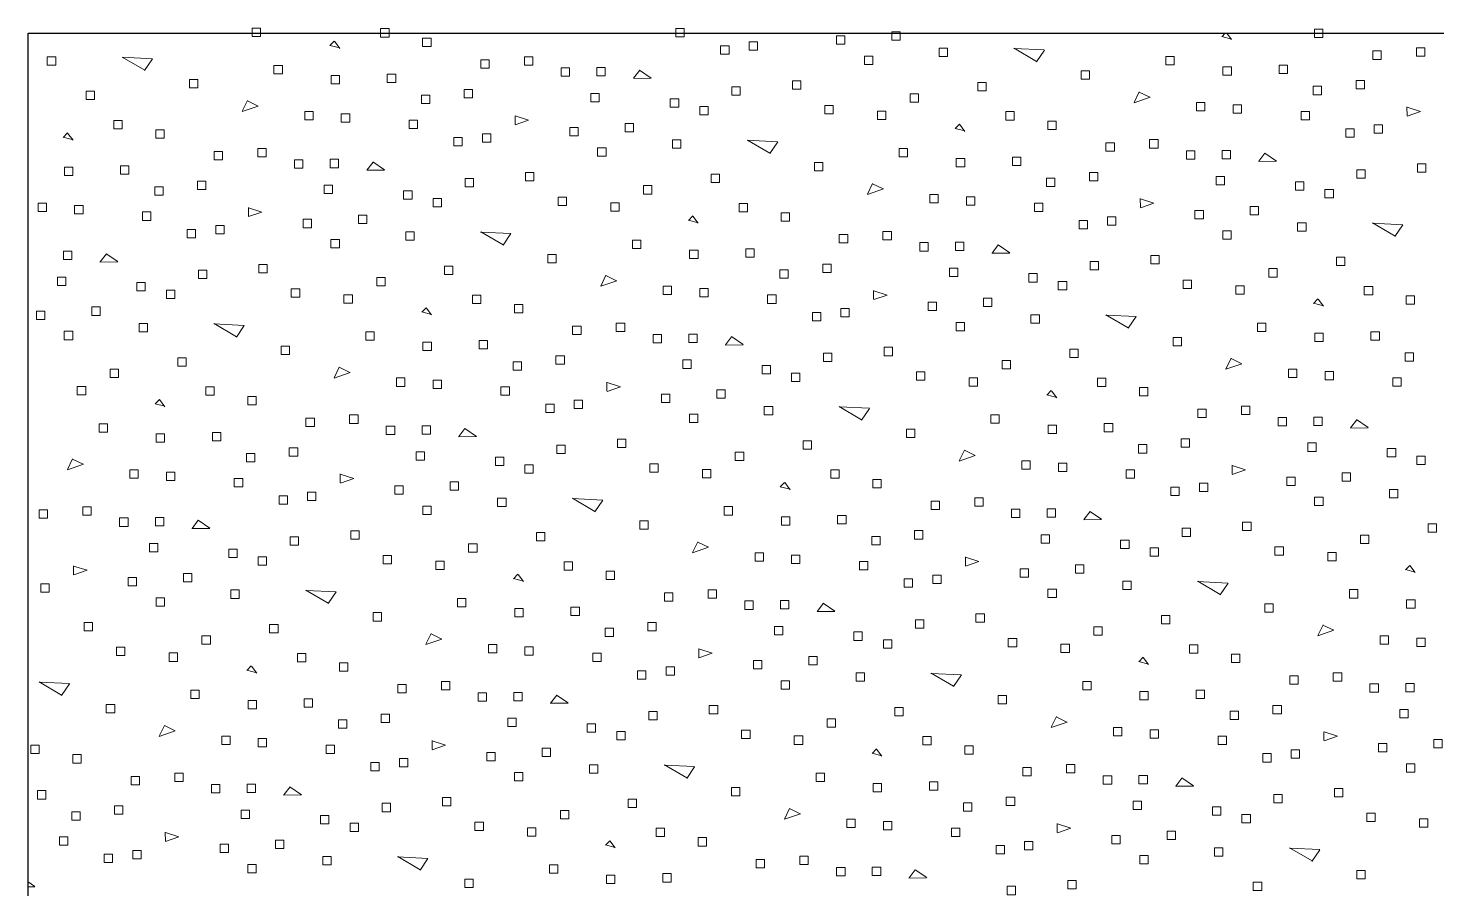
# Model space of a CAD drawing. Header units: millimetres. Extents: x 0 to 23.3, y 0 to 16.5.
# Drawn here: x 16.8926 to 17.2293, y 4.3089 to 4.5148 of the extents above; entities that cross this region are included whole.
import ezdxf

# ---------------------------------------------------------------- set-up
doc = ezdxf.new("R2010")
doc.units = ezdxf.units.MM
doc.layers.add('PDF _Геометрия', color=7, linetype='Continuous')

msp = doc.modelspace()

# ---------------------------------------------------------------- linework, layer by layer
at = {"layer": 'PDF _Геометрия', "lineweight": 25}
msp.add_lwpolyline([(16.89256, 4.51352), (17.77774, 4.51352), (17.77774, 4.10069), (16.89256, 4.10069)], close=True, dxfattribs=at)
at = {"layer": 'PDF _Геометрия', "lineweight": 5}
for points in [[(16.94611, 4.51275), (16.94811, 4.51275), (16.94811, 4.51475), (16.94611, 4.51475)], [(16.97682, 4.51263), (16.97882, 4.51263), (16.97882, 4.51463), (16.97682, 4.51463)], [(17.04739, 4.51268), (17.04939, 4.51268), (17.04939, 4.51468), (17.04739, 4.51468)], [(17.08579, 4.51093), (17.08779, 4.51093), (17.08779, 4.51293), (17.08579, 4.51293)], [(17.099, 4.51191), (17.101, 4.51191), (17.101, 4.51391), (17.099, 4.51391)], [(17.20006, 4.51248), (17.20206, 4.51248), (17.20206, 4.51448), (17.20006, 4.51448)], [(16.98686, 4.51038), (16.98886, 4.51038), (16.98886, 4.51238), (16.98686, 4.51238)], [(17.0581, 4.50853), (17.0601, 4.50853), (17.0601, 4.51053), (17.0581, 4.51053)], [(17.06491, 4.50945), (17.06691, 4.50945), (17.06691, 4.51145), (17.06491, 4.51145)], [(17.11034, 4.50797), (17.11234, 4.50797), (17.11234, 4.50997), (17.11034, 4.50997)], [(17.21397, 4.50729), (17.21597, 4.50729), (17.21597, 4.50929), (17.21397, 4.50929)], [(17.22441, 4.50803), (17.22641, 4.50803), (17.22641, 4.51003), (17.22441, 4.51003)], [(16.89714, 4.50587), (16.89914, 4.50587), (16.89914, 4.50787), (16.89714, 4.50787)], [(16.95132, 4.50385), (16.95332, 4.50385), (16.95332, 4.50585), (16.95132, 4.50585)], [(17.00077, 4.50519), (17.00277, 4.50519), (17.00277, 4.50719), (17.00077, 4.50719)], [(17.01121, 4.50593), (17.01321, 4.50593), (17.01321, 4.50793), (17.01121, 4.50793)], [(17.09245, 4.50609), (17.09445, 4.50609), (17.09445, 4.50809), (17.09245, 4.50809)], [(17.16452, 4.50595), (17.16652, 4.50595), (17.16652, 4.50795), (17.16452, 4.50795)], [(17.19162, 4.50387), (17.19362, 4.50387), (17.19362, 4.50587), (17.19162, 4.50587)], [(16.93109, 4.50045), (16.93309, 4.50045), (16.93309, 4.50245), (16.93109, 4.50245)], [(16.96499, 4.50142), (16.96699, 4.50142), (16.96699, 4.50342), (16.96499, 4.50342)], [(16.97842, 4.50177), (16.98042, 4.50177), (16.98042, 4.50377), (16.97842, 4.50377)], [(17.01998, 4.50325), (17.02198, 4.50325), (17.02198, 4.50525), (17.01998, 4.50525)], [(17.02851, 4.50333), (17.03051, 4.50333), (17.03051, 4.50533), (17.02851, 4.50533)], [(17.1443, 4.50255), (17.1463, 4.50255), (17.1463, 4.50455), (17.1443, 4.50455)], [(17.17819, 4.50353), (17.18019, 4.50353), (17.18019, 4.50553), (17.17819, 4.50553)], [(16.90639, 4.49765), (16.90839, 4.49765), (16.90839, 4.49965), (16.90639, 4.49965)], [(16.99679, 4.49811), (16.99879, 4.49811), (16.99879, 4.50011), (16.99679, 4.50011)], [(17.02708, 4.49713), (17.02908, 4.49713), (17.02908, 4.49913), (17.02708, 4.49913)], [(17.06075, 4.49874), (17.06275, 4.49874), (17.06275, 4.50074), (17.06075, 4.50074)], [(17.07524, 4.50017), (17.07724, 4.50017), (17.07724, 4.50217), (17.07524, 4.50217)], [(17.10341, 4.49703), (17.10541, 4.49703), (17.10541, 4.49903), (17.10341, 4.49903)], [(17.11959, 4.49975), (17.12159, 4.49975), (17.12159, 4.50175), (17.11959, 4.50175)], [(17.19977, 4.49884), (17.20177, 4.49884), (17.20177, 4.50084), (17.19977, 4.50084)], [(17.20999, 4.50021), (17.21199, 4.50021), (17.21199, 4.50221), (17.20999, 4.50221)], [(16.98657, 4.49673), (16.98857, 4.49673), (16.98857, 4.49873), (16.98657, 4.49873)], [(17.04607, 4.49583), (17.04807, 4.49583), (17.04807, 4.49783), (17.04607, 4.49783)], [(17.05312, 4.49398), (17.05512, 4.49398), (17.05512, 4.49598), (17.05312, 4.49598)], [(17.08297, 4.49427), (17.08497, 4.49427), (17.08497, 4.49627), (17.08297, 4.49627)], [(17.17188, 4.49494), (17.17388, 4.49494), (17.17388, 4.49694), (17.17188, 4.49694)], [(17.18062, 4.49438), (17.18262, 4.49438), (17.18262, 4.49638), (17.18062, 4.49638)], [(16.91306, 4.49068), (16.91506, 4.49068), (16.91506, 4.49268), (16.91306, 4.49268)], [(16.95867, 4.49283), (16.96067, 4.49283), (16.96067, 4.49483), (16.95867, 4.49483)], [(16.96742, 4.49228), (16.96942, 4.49228), (16.96942, 4.49428), (16.96742, 4.49428)], [(16.98364, 4.49073), (16.98564, 4.49073), (16.98564, 4.49273), (16.98364, 4.49273)], [(17.09556, 4.4929), (17.09756, 4.4929), (17.09756, 4.4949), (17.09556, 4.4949)], [(17.12627, 4.49278), (17.12827, 4.49278), (17.12827, 4.49478), (17.12627, 4.49478)], [(17.13631, 4.49053), (17.13831, 4.49053), (17.13831, 4.49253), (17.13631, 4.49253)], [(17.19684, 4.49284), (17.19884, 4.49284), (17.19884, 4.49484), (17.19684, 4.49484)], [(16.92311, 4.48843), (16.92511, 4.48843), (16.92511, 4.49043), (16.92311, 4.49043)], [(17.00116, 4.48749), (17.00316, 4.48749), (17.00316, 4.48949), (17.00116, 4.48949)], [(17.02204, 4.48898), (17.02404, 4.48898), (17.02404, 4.49098), (17.02204, 4.49098)], [(17.03525, 4.48996), (17.03725, 4.48996), (17.03725, 4.49196), (17.03525, 4.49196)], [(17.20755, 4.48868), (17.20955, 4.48868), (17.20955, 4.49068), (17.20755, 4.49068)], [(17.21436, 4.4896), (17.21636, 4.4896), (17.21636, 4.4916), (17.21436, 4.4916)], [(16.94746, 4.48398), (16.94946, 4.48398), (16.94946, 4.48598), (16.94746, 4.48598)], [(16.99434, 4.48657), (16.99634, 4.48657), (16.99634, 4.48857), (16.99434, 4.48857)], [(17.0287, 4.48414), (17.0307, 4.48414), (17.0307, 4.48614), (17.0287, 4.48614)], [(17.04659, 4.48602), (17.04859, 4.48602), (17.04859, 4.48802), (17.04659, 4.48802)], [(17.10077, 4.484), (17.10277, 4.484), (17.10277, 4.486), (17.10077, 4.486)], [(17.15022, 4.48534), (17.15222, 4.48534), (17.15222, 4.48734), (17.15022, 4.48734)], [(17.16066, 4.48608), (17.16266, 4.48608), (17.16266, 4.48808), (17.16066, 4.48808)], [(17.17796, 4.48348), (17.17996, 4.48348), (17.17996, 4.48548), (17.17796, 4.48548)], [(16.93702, 4.48324), (16.93902, 4.48324), (16.93902, 4.48524), (16.93702, 4.48524)], [(16.95623, 4.48129), (16.95823, 4.48129), (16.95823, 4.48329), (16.95623, 4.48329)], [(16.96476, 4.48138), (16.96676, 4.48138), (16.96676, 4.48338), (16.96476, 4.48338)], [(17.08055, 4.4806), (17.08255, 4.4806), (17.08255, 4.4826), (17.08055, 4.4826)], [(17.11444, 4.48158), (17.11644, 4.48158), (17.11644, 4.48358), (17.11444, 4.48358)], [(17.12787, 4.48192), (17.12987, 4.48192), (17.12987, 4.48392), (17.12787, 4.48392)], [(17.16943, 4.4834), (17.17143, 4.4834), (17.17143, 4.4854), (17.16943, 4.4854)], [(17.22469, 4.48032), (17.22669, 4.48032), (17.22669, 4.48232), (17.22469, 4.48232)], [(16.90123, 4.47947), (16.90323, 4.47947), (16.90323, 4.48147), (16.90123, 4.48147)], [(16.91466, 4.47982), (16.91666, 4.47982), (16.91666, 4.48182), (16.91466, 4.48182)], [(16.997, 4.47679), (16.999, 4.47679), (16.999, 4.47879), (16.997, 4.47879)], [(17.01148, 4.47821), (17.01348, 4.47821), (17.01348, 4.48021), (17.01148, 4.48021)], [(17.05584, 4.4778), (17.05784, 4.4778), (17.05784, 4.4798), (17.05584, 4.4798)], [(17.13602, 4.47688), (17.13802, 4.47688), (17.13802, 4.47888), (17.13602, 4.47888)], [(17.14624, 4.47826), (17.14824, 4.47826), (17.14824, 4.48026), (17.14624, 4.48026)], [(17.17653, 4.47728), (17.17853, 4.47728), (17.17853, 4.47928), (17.17653, 4.47928)], [(17.2102, 4.47889), (17.2122, 4.47889), (17.2122, 4.48089), (17.2102, 4.48089)], [(16.92282, 4.47478), (16.92482, 4.47478), (16.92482, 4.47678), (16.92282, 4.47678)], [(16.93304, 4.47616), (16.93504, 4.47616), (16.93504, 4.47816), (16.93304, 4.47816)], [(16.96333, 4.47518), (16.96533, 4.47518), (16.96533, 4.47718), (16.96333, 4.47718)], [(16.98232, 4.47388), (16.98432, 4.47388), (16.98432, 4.47588), (16.98232, 4.47588)], [(17.03966, 4.47508), (17.04166, 4.47508), (17.04166, 4.47708), (17.03966, 4.47708)], [(17.19552, 4.47598), (17.19752, 4.47598), (17.19752, 4.47798), (17.19552, 4.47798)], [(17.20257, 4.47413), (17.20457, 4.47413), (17.20457, 4.47613), (17.20257, 4.47613)], [(16.89492, 4.47088), (16.89692, 4.47088), (16.89692, 4.47288), (16.89492, 4.47288)], [(16.90367, 4.47033), (16.90567, 4.47033), (16.90567, 4.47233), (16.90367, 4.47233)], [(16.98937, 4.47203), (16.99137, 4.47203), (16.99137, 4.47403), (16.98937, 4.47403)], [(17.01922, 4.47232), (17.02122, 4.47232), (17.02122, 4.47432), (17.01922, 4.47432)], [(17.03181, 4.47095), (17.03381, 4.47095), (17.03381, 4.47295), (17.03181, 4.47295)], [(17.06252, 4.47083), (17.06452, 4.47083), (17.06452, 4.47283), (17.06252, 4.47283)], [(17.10813, 4.47298), (17.11013, 4.47298), (17.11013, 4.47498), (17.10813, 4.47498)], [(17.11687, 4.47243), (17.11887, 4.47243), (17.11887, 4.47443), (17.11687, 4.47443)], [(17.13309, 4.47088), (17.13509, 4.47088), (17.13509, 4.47288), (17.13309, 4.47288)], [(17.1847, 4.47011), (17.1867, 4.47011), (17.1867, 4.47211), (17.1847, 4.47211)], [(16.91989, 4.46878), (16.92189, 4.46878), (16.92189, 4.47078), (16.91989, 4.47078)], [(16.95829, 4.46703), (16.96029, 4.46703), (16.96029, 4.46903), (16.95829, 4.46903)], [(16.9715, 4.46801), (16.9735, 4.46801), (16.9735, 4.47001), (16.9715, 4.47001)], [(17.07256, 4.46858), (17.07456, 4.46858), (17.07456, 4.47058), (17.07256, 4.47058)], [(17.1438, 4.46673), (17.1458, 4.46673), (17.1458, 4.46873), (17.1438, 4.46873)], [(17.15061, 4.46765), (17.15261, 4.46765), (17.15261, 4.46965), (17.15061, 4.46965)], [(17.17149, 4.46913), (17.17349, 4.46913), (17.17349, 4.47113), (17.17149, 4.47113)], [(16.93059, 4.46462), (16.93259, 4.46462), (16.93259, 4.46662), (16.93059, 4.46662)], [(16.93741, 4.46554), (16.93941, 4.46554), (16.93941, 4.46754), (16.93741, 4.46754)], [(16.98284, 4.46407), (16.98484, 4.46407), (16.98484, 4.46607), (16.98284, 4.46607)], [(17.08647, 4.46339), (17.08847, 4.46339), (17.08847, 4.46539), (17.08647, 4.46539)], [(17.09691, 4.46413), (17.09891, 4.46413), (17.09891, 4.46613), (17.09691, 4.46613)], [(17.17815, 4.46429), (17.18015, 4.46429), (17.18015, 4.46629), (17.17815, 4.46629)], [(17.19604, 4.46618), (17.19804, 4.46618), (17.19804, 4.46818), (17.19604, 4.46818)], [(16.96495, 4.46219), (16.96695, 4.46219), (16.96695, 4.46419), (16.96495, 4.46419)], [(17.03702, 4.46205), (17.03902, 4.46205), (17.03902, 4.46405), (17.03702, 4.46405)], [(17.06412, 4.45997), (17.06612, 4.45997), (17.06612, 4.46197), (17.06412, 4.46197)], [(17.10568, 4.46145), (17.10768, 4.46145), (17.10768, 4.46345), (17.10568, 4.46345)], [(17.11421, 4.46153), (17.11621, 4.46153), (17.11621, 4.46353), (17.11421, 4.46353)], [(16.90101, 4.45943), (16.90301, 4.45943), (16.90301, 4.46143), (16.90101, 4.46143)], [(17.0168, 4.45865), (17.0188, 4.45865), (17.0188, 4.46065), (17.0168, 4.46065)], [(17.05069, 4.45962), (17.05269, 4.45962), (17.05269, 4.46162), (17.05069, 4.46162)], [(17.14645, 4.45694), (17.14845, 4.45694), (17.14845, 4.45894), (17.14645, 4.45894)], [(17.16094, 4.45837), (17.16294, 4.45837), (17.16294, 4.46037), (17.16094, 4.46037)], [(17.20529, 4.45795), (17.20729, 4.45795), (17.20729, 4.45995), (17.20529, 4.45995)], [(16.89957, 4.45323), (16.90157, 4.45323), (16.90157, 4.45523), (16.89957, 4.45523)], [(16.93325, 4.45484), (16.93525, 4.45484), (16.93525, 4.45684), (16.93325, 4.45684)], [(16.94773, 4.45626), (16.94973, 4.45626), (16.94973, 4.45826), (16.94773, 4.45826)], [(16.99209, 4.45585), (16.99409, 4.45585), (16.99409, 4.45785), (16.99209, 4.45785)], [(17.07227, 4.45493), (17.07427, 4.45493), (17.07427, 4.45693), (17.07227, 4.45693)], [(17.08249, 4.45631), (17.08449, 4.45631), (17.08449, 4.45831), (17.08249, 4.45831)], [(17.11278, 4.45533), (17.11478, 4.45533), (17.11478, 4.45733), (17.11278, 4.45733)], [(17.13177, 4.45403), (17.13377, 4.45403), (17.13377, 4.45603), (17.13177, 4.45603)], [(17.18911, 4.45523), (17.19111, 4.45523), (17.19111, 4.45723), (17.18911, 4.45723)], [(16.91856, 4.45192), (16.92056, 4.45192), (16.92056, 4.45392), (16.91856, 4.45392)], [(16.92562, 4.45007), (16.92762, 4.45007), (16.92762, 4.45207), (16.92562, 4.45207)], [(16.95547, 4.45037), (16.95747, 4.45037), (16.95747, 4.45237), (16.95547, 4.45237)], [(16.97591, 4.45313), (16.97791, 4.45313), (16.97791, 4.45513), (16.97591, 4.45513)], [(17.04437, 4.45103), (17.04637, 4.45103), (17.04637, 4.45303), (17.04437, 4.45303)], [(17.05312, 4.45048), (17.05512, 4.45048), (17.05512, 4.45248), (17.05312, 4.45248)], [(17.13882, 4.45218), (17.14082, 4.45218), (17.14082, 4.45418), (17.13882, 4.45418)], [(17.16867, 4.45247), (17.17067, 4.45247), (17.17067, 4.45447), (17.16867, 4.45447)], [(17.18126, 4.4511), (17.18326, 4.4511), (17.18326, 4.4531), (17.18126, 4.4531)], [(17.21197, 4.45098), (17.21397, 4.45098), (17.21397, 4.45298), (17.21197, 4.45298)], [(16.96806, 4.449), (16.97006, 4.449), (16.97006, 4.451), (16.96806, 4.451)], [(16.99877, 4.44888), (17.00077, 4.44888), (17.00077, 4.45088), (16.99877, 4.45088)], [(17.00881, 4.44663), (17.01081, 4.44663), (17.01081, 4.44863), (17.00881, 4.44863)], [(17.06934, 4.44893), (17.07134, 4.44893), (17.07134, 4.45093), (17.06934, 4.45093)], [(17.10774, 4.44718), (17.10974, 4.44718), (17.10974, 4.44918), (17.10774, 4.44918)], [(17.12095, 4.44816), (17.12295, 4.44816), (17.12295, 4.45016), (17.12095, 4.45016)], [(17.22201, 4.44873), (17.22401, 4.44873), (17.22401, 4.45073), (17.22201, 4.45073)], [(16.89454, 4.44508), (16.89654, 4.44508), (16.89654, 4.44708), (16.89454, 4.44708)], [(16.90775, 4.44606), (16.90975, 4.44606), (16.90975, 4.44806), (16.90775, 4.44806)], [(17.08005, 4.44477), (17.08205, 4.44477), (17.08205, 4.44677), (17.08005, 4.44677)], [(17.08686, 4.44569), (17.08886, 4.44569), (17.08886, 4.44769), (17.08686, 4.44769)], [(17.13229, 4.44422), (17.13429, 4.44422), (17.13429, 4.44622), (17.13229, 4.44622)], [(16.9012, 4.44024), (16.9032, 4.44024), (16.9032, 4.44224), (16.9012, 4.44224)], [(16.91909, 4.44212), (16.92109, 4.44212), (16.92109, 4.44412), (16.91909, 4.44412)], [(16.97327, 4.4401), (16.97527, 4.4401), (16.97527, 4.4421), (16.97327, 4.4421)], [(17.02272, 4.44144), (17.02472, 4.44144), (17.02472, 4.44344), (17.02272, 4.44344)], [(17.03316, 4.44218), (17.03516, 4.44218), (17.03516, 4.44418), (17.03316, 4.44418)], [(17.1144, 4.44234), (17.1164, 4.44234), (17.1164, 4.44434), (17.1144, 4.44434)], [(17.18647, 4.4422), (17.18847, 4.4422), (17.18847, 4.4442), (17.18647, 4.4442)], [(17.20014, 4.43978), (17.20214, 4.43978), (17.20214, 4.44178), (17.20014, 4.44178)], [(17.21357, 4.44012), (17.21557, 4.44012), (17.21557, 4.44212), (17.21357, 4.44212)], [(16.95304, 4.4367), (16.95504, 4.4367), (16.95504, 4.4387), (16.95304, 4.4387)], [(16.98694, 4.43767), (16.98894, 4.43767), (16.98894, 4.43967), (16.98694, 4.43967)], [(17.00037, 4.43802), (17.00237, 4.43802), (17.00237, 4.44002), (17.00037, 4.44002)], [(17.04193, 4.43949), (17.04393, 4.43949), (17.04393, 4.44149), (17.04193, 4.44149)], [(17.05046, 4.43958), (17.05246, 4.43958), (17.05246, 4.44158), (17.05046, 4.44158)], [(17.09719, 4.43641), (17.09919, 4.43641), (17.09919, 4.43841), (17.09719, 4.43841)], [(17.16625, 4.4388), (17.16825, 4.4388), (17.16825, 4.4408), (17.16625, 4.4408)], [(16.92834, 4.4339), (16.93034, 4.4339), (16.93034, 4.4359), (16.92834, 4.4359)], [(17.00852, 4.43298), (17.01052, 4.43298), (17.01052, 4.43498), (17.00852, 4.43498)], [(17.01874, 4.43436), (17.02074, 4.43436), (17.02074, 4.43636), (17.01874, 4.43636)], [(17.04903, 4.43338), (17.05103, 4.43338), (17.05103, 4.43538), (17.04903, 4.43538)], [(17.0827, 4.43499), (17.0847, 4.43499), (17.0847, 4.43699), (17.0827, 4.43699)], [(17.12536, 4.43328), (17.12736, 4.43328), (17.12736, 4.43528), (17.12536, 4.43528)], [(17.14154, 4.436), (17.14354, 4.436), (17.14354, 4.438), (17.14154, 4.438)], [(17.22172, 4.43508), (17.22372, 4.43508), (17.22372, 4.43708), (17.22172, 4.43708)], [(16.91216, 4.43118), (16.91416, 4.43118), (16.91416, 4.43318), (16.91216, 4.43318)], [(17.06802, 4.43208), (17.07002, 4.43208), (17.07002, 4.43408), (17.06802, 4.43408)], [(17.07507, 4.43023), (17.07707, 4.43023), (17.07707, 4.43223), (17.07507, 4.43223)], [(17.10492, 4.43052), (17.10692, 4.43052), (17.10692, 4.43252), (17.10492, 4.43252)], [(17.19383, 4.43118), (17.19583, 4.43118), (17.19583, 4.43318), (17.19383, 4.43318)], [(17.20258, 4.43063), (17.20458, 4.43063), (17.20458, 4.43263), (17.20258, 4.43263)], [(16.90431, 4.42705), (16.90631, 4.42705), (16.90631, 4.42905), (16.90431, 4.42905)], [(16.93502, 4.42693), (16.93702, 4.42693), (16.93702, 4.42893), (16.93502, 4.42893)], [(16.98062, 4.42908), (16.98262, 4.42908), (16.98262, 4.43108), (16.98062, 4.43108)], [(16.98937, 4.42853), (16.99137, 4.42853), (16.99137, 4.43053), (16.98937, 4.43053)], [(17.00559, 4.42698), (17.00759, 4.42698), (17.00759, 4.42898), (17.00559, 4.42898)], [(17.11751, 4.42915), (17.11951, 4.42915), (17.11951, 4.43115), (17.11751, 4.43115)], [(17.14822, 4.42903), (17.15022, 4.42903), (17.15022, 4.43103), (17.14822, 4.43103)], [(17.15826, 4.42678), (17.16026, 4.42678), (17.16026, 4.42878), (17.15826, 4.42878)], [(17.2188, 4.42909), (17.2208, 4.42909), (17.2208, 4.43108), (17.2188, 4.43108)], [(16.94506, 4.42468), (16.94706, 4.42468), (16.94706, 4.42668), (16.94506, 4.42668)], [(17.02311, 4.42374), (17.02511, 4.42374), (17.02511, 4.42574), (17.02311, 4.42574)], [(17.04399, 4.42523), (17.04599, 4.42523), (17.04599, 4.42723), (17.04399, 4.42723)], [(17.0572, 4.42621), (17.0592, 4.42621), (17.0592, 4.42821), (17.0572, 4.42821)], [(16.95897, 4.41949), (16.96097, 4.41949), (16.96097, 4.42149), (16.95897, 4.42149)], [(16.96941, 4.42023), (16.97141, 4.42023), (16.97141, 4.42223), (16.96941, 4.42223)], [(17.0163, 4.42282), (17.0183, 4.42282), (17.0183, 4.42482), (17.0163, 4.42482)], [(17.05065, 4.42039), (17.05265, 4.42039), (17.05265, 4.42239), (17.05065, 4.42239)], [(17.06854, 4.42227), (17.07054, 4.42227), (17.07054, 4.42427), (17.06854, 4.42427)], [(17.12272, 4.42025), (17.12472, 4.42025), (17.12472, 4.42225), (17.12272, 4.42225)], [(17.17217, 4.42159), (17.17417, 4.42159), (17.17417, 4.42359), (17.17217, 4.42359)], [(17.18261, 4.42233), (17.18461, 4.42233), (17.18461, 4.42433), (17.18261, 4.42433)], [(17.19138, 4.41965), (17.19338, 4.41965), (17.19338, 4.42165), (17.19138, 4.42165)], [(17.19991, 4.41973), (17.20191, 4.41973), (17.20191, 4.42173), (17.19991, 4.42173)], [(16.90952, 4.41815), (16.91152, 4.41815), (16.91152, 4.42015), (16.90952, 4.42015)], [(16.97818, 4.41754), (16.98018, 4.41754), (16.98018, 4.41954), (16.97818, 4.41954)], [(16.98671, 4.41763), (16.98871, 4.41763), (16.98871, 4.41963), (16.98671, 4.41963)], [(17.1025, 4.41685), (17.1045, 4.41685), (17.1045, 4.41885), (17.1025, 4.41885)], [(17.13639, 4.41782), (17.13839, 4.41782), (17.13839, 4.41982), (17.13639, 4.41982)], [(17.14982, 4.41817), (17.15182, 4.41817), (17.15182, 4.42017), (17.14982, 4.42017)], [(16.92319, 4.41572), (16.92519, 4.41572), (16.92519, 4.41772), (16.92319, 4.41772)], [(16.93662, 4.41607), (16.93862, 4.41607), (16.93862, 4.41807), (16.93662, 4.41807)], [(17.01895, 4.41304), (17.02095, 4.41304), (17.02095, 4.41504), (17.01895, 4.41504)], [(17.03344, 4.41446), (17.03544, 4.41446), (17.03544, 4.41646), (17.03344, 4.41646)], [(17.07779, 4.41405), (17.07979, 4.41405), (17.07979, 4.41605), (17.07779, 4.41605)], [(17.15797, 4.41313), (17.15997, 4.41313), (17.15997, 4.41513), (17.15797, 4.41513)], [(17.16819, 4.41451), (17.17019, 4.41451), (17.17019, 4.41651), (17.16819, 4.41651)], [(17.19848, 4.41353), (17.20048, 4.41353), (17.20048, 4.41553), (17.19848, 4.41553)], [(16.94477, 4.41103), (16.94677, 4.41103), (16.94677, 4.41303), (16.94477, 4.41303)], [(16.95499, 4.41241), (16.95699, 4.41241), (16.95699, 4.41441), (16.95499, 4.41441)], [(16.98528, 4.41143), (16.98728, 4.41143), (16.98728, 4.41343), (16.98528, 4.41343)], [(17.00427, 4.41012), (17.00627, 4.41012), (17.00627, 4.41212), (17.00427, 4.41212)], [(17.06161, 4.41133), (17.06361, 4.41133), (17.06361, 4.41333), (17.06161, 4.41333)], [(17.21747, 4.41223), (17.21947, 4.41223), (17.21947, 4.41423), (17.21747, 4.41423)], [(17.22452, 4.41038), (17.22652, 4.41038), (17.22652, 4.41238), (17.22452, 4.41238)], [(16.91687, 4.40713), (16.91887, 4.40713), (16.91887, 4.40913), (16.91687, 4.40913)], [(16.92562, 4.40658), (16.92762, 4.40658), (16.92762, 4.40858), (16.92562, 4.40858)], [(17.01132, 4.40828), (17.01332, 4.40828), (17.01332, 4.41028), (17.01132, 4.41028)], [(17.04117, 4.40857), (17.04317, 4.40857), (17.04317, 4.41057), (17.04117, 4.41057)], [(17.05376, 4.4072), (17.05576, 4.4072), (17.05576, 4.4092), (17.05376, 4.4092)], [(17.08447, 4.40708), (17.08647, 4.40708), (17.08647, 4.40908), (17.08447, 4.40908)], [(17.13008, 4.40923), (17.13208, 4.40923), (17.13208, 4.41123), (17.13008, 4.41123)], [(17.13883, 4.40868), (17.14083, 4.40868), (17.14083, 4.41068), (17.13883, 4.41068)], [(17.15504, 4.40713), (17.15704, 4.40713), (17.15704, 4.40913), (17.15504, 4.40913)], [(17.20665, 4.40636), (17.20865, 4.40636), (17.20865, 4.40836), (17.20665, 4.40836)], [(16.94184, 4.40503), (16.94384, 4.40503), (16.94384, 4.40703), (16.94184, 4.40703)], [(16.98024, 4.40328), (16.98224, 4.40328), (16.98224, 4.40528), (16.98024, 4.40528)], [(16.99345, 4.40426), (16.99545, 4.40426), (16.99545, 4.40626), (16.99345, 4.40626)], [(17.09451, 4.40483), (17.09651, 4.40483), (17.09651, 4.40683), (17.09451, 4.40683)], [(17.16575, 4.40298), (17.16775, 4.40298), (17.16775, 4.40498), (17.16575, 4.40498)], [(17.17256, 4.4039), (17.17456, 4.4039), (17.17456, 4.4059), (17.17256, 4.4059)], [(17.19344, 4.40538), (17.19544, 4.40538), (17.19544, 4.40738), (17.19344, 4.40738)], [(16.95254, 4.40087), (16.95454, 4.40087), (16.95454, 4.40287), (16.95254, 4.40287)], [(16.95936, 4.40179), (16.96136, 4.40179), (16.96136, 4.40379), (16.95936, 4.40379)], [(17.00479, 4.40032), (17.00679, 4.40032), (17.00679, 4.40232), (17.00479, 4.40232)], [(17.10842, 4.39964), (17.11042, 4.39964), (17.11042, 4.40164), (17.10842, 4.40164)], [(17.11886, 4.40038), (17.12086, 4.40038), (17.12086, 4.40238), (17.11886, 4.40238)], [(17.2001, 4.40054), (17.2021, 4.40054), (17.2021, 4.40254), (17.2001, 4.40254)], [(17.21799, 4.40242), (17.21999, 4.40242), (17.21999, 4.40442), (17.21799, 4.40442)], [(16.89522, 4.39753), (16.89722, 4.39753), (16.89722, 4.39953), (16.89522, 4.39953)], [(16.90566, 4.39828), (16.90766, 4.39828), (16.90766, 4.40028), (16.90566, 4.40028)], [(16.9869, 4.39844), (16.9889, 4.39844), (16.9889, 4.40044), (16.9869, 4.40044)], [(17.05897, 4.3983), (17.06097, 4.3983), (17.06097, 4.4003), (17.05897, 4.4003)], [(17.08607, 4.39622), (17.08807, 4.39622), (17.08807, 4.39822), (17.08607, 4.39822)], [(17.12763, 4.3977), (17.12963, 4.3977), (17.12963, 4.39969), (17.12763, 4.39969)], [(17.13616, 4.39778), (17.13816, 4.39778), (17.13816, 4.39978), (17.13616, 4.39978)], [(16.91443, 4.39559), (16.91643, 4.39559), (16.91643, 4.39759), (16.91443, 4.39759)], [(16.92296, 4.39568), (16.92496, 4.39568), (16.92496, 4.39768), (16.92296, 4.39768)], [(17.03875, 4.3949), (17.04075, 4.3949), (17.04075, 4.3969), (17.03875, 4.3969)], [(17.07264, 4.39587), (17.07464, 4.39587), (17.07464, 4.39787), (17.07264, 4.39787)], [(17.10444, 4.39256), (17.10644, 4.39256), (17.10644, 4.39456), (17.10444, 4.39456)], [(17.1684, 4.39319), (17.1704, 4.39319), (17.1704, 4.39519), (17.1684, 4.39519)], [(17.18289, 4.39461), (17.18489, 4.39461), (17.18489, 4.39661), (17.18289, 4.39661)], [(17.22724, 4.3942), (17.22924, 4.3942), (17.22924, 4.3962), (17.22724, 4.3962)], [(16.92153, 4.38948), (16.92353, 4.38948), (16.92353, 4.39148), (16.92153, 4.39148)], [(16.9552, 4.39109), (16.9572, 4.39109), (16.9572, 4.39309), (16.9552, 4.39309)], [(16.96968, 4.39251), (16.97168, 4.39251), (16.97168, 4.39451), (16.96968, 4.39451)], [(16.99786, 4.38938), (16.99986, 4.38938), (16.99986, 4.39138), (16.99786, 4.39138)], [(17.01404, 4.3921), (17.01604, 4.3921), (17.01604, 4.3941), (17.01404, 4.3941)], [(17.09422, 4.39118), (17.09622, 4.39118), (17.09622, 4.39318), (17.09422, 4.39318)], [(17.13473, 4.39158), (17.13673, 4.39158), (17.13673, 4.39358), (17.13473, 4.39358)], [(17.15372, 4.39028), (17.15572, 4.39028), (17.15572, 4.39228), (17.15372, 4.39228)], [(17.21106, 4.39148), (17.21306, 4.39148), (17.21306, 4.39348), (17.21106, 4.39348)], [(16.94052, 4.38817), (16.94252, 4.38817), (16.94252, 4.39017), (16.94052, 4.39017)], [(16.94757, 4.38632), (16.94957, 4.38632), (16.94957, 4.38832), (16.94757, 4.38832)], [(16.97742, 4.38662), (16.97942, 4.38662), (16.97942, 4.38862), (16.97742, 4.38862)], [(17.06633, 4.38728), (17.06833, 4.38728), (17.06833, 4.38928), (17.06633, 4.38928)], [(17.07507, 4.38673), (17.07707, 4.38673), (17.07707, 4.38873), (17.07507, 4.38873)], [(17.16077, 4.38843), (17.16277, 4.38843), (17.16277, 4.39043), (17.16077, 4.39043)], [(17.19062, 4.38872), (17.19262, 4.38872), (17.19262, 4.39072), (17.19062, 4.39072)], [(17.20322, 4.38735), (17.20522, 4.38735), (17.20522, 4.38935), (17.20322, 4.38935)], [(16.99001, 4.38525), (16.99201, 4.38525), (16.99201, 4.38725), (16.99001, 4.38725)], [(17.02072, 4.38513), (17.02272, 4.38513), (17.02272, 4.38713), (17.02072, 4.38713)], [(17.03076, 4.38288), (17.03276, 4.38288), (17.03276, 4.38488), (17.03076, 4.38488)], [(17.09129, 4.38518), (17.09329, 4.38518), (17.09329, 4.38718), (17.09129, 4.38718)], [(17.12969, 4.38343), (17.13169, 4.38343), (17.13169, 4.38543), (17.12969, 4.38543)], [(17.1429, 4.38441), (17.1449, 4.38441), (17.1449, 4.38641), (17.1429, 4.38641)], [(16.89561, 4.37984), (16.89761, 4.37984), (16.89761, 4.38184), (16.89561, 4.38184)], [(16.91649, 4.38133), (16.91849, 4.38133), (16.91849, 4.38333), (16.91649, 4.38333)], [(16.9297, 4.38231), (16.9317, 4.38231), (16.9317, 4.38431), (16.9297, 4.38431)], [(17.102, 4.38102), (17.104, 4.38102), (17.104, 4.38302), (17.102, 4.38302)], [(17.10881, 4.38194), (17.11081, 4.38194), (17.11081, 4.38394), (17.10881, 4.38394)], [(17.15424, 4.38047), (17.15624, 4.38047), (17.15624, 4.38247), (17.15424, 4.38247)], [(16.92315, 4.37649), (16.92515, 4.37649), (16.92515, 4.37849), (16.92315, 4.37849)], [(16.94104, 4.37837), (16.94304, 4.37837), (16.94304, 4.38037), (16.94104, 4.38037)], [(16.99522, 4.37635), (16.99722, 4.37635), (16.99722, 4.37835), (16.99522, 4.37835)], [(17.04467, 4.37769), (17.04667, 4.37769), (17.04667, 4.37969), (17.04467, 4.37969)], [(17.05511, 4.37843), (17.05711, 4.37843), (17.05711, 4.38043), (17.05511, 4.38043)], [(17.06388, 4.37574), (17.06588, 4.37574), (17.06588, 4.37774), (17.06388, 4.37774)], [(17.07241, 4.37583), (17.07441, 4.37583), (17.07441, 4.37783), (17.07241, 4.37783)], [(17.13635, 4.37859), (17.13835, 4.37859), (17.13835, 4.38059), (17.13635, 4.38059)], [(17.20842, 4.37845), (17.21042, 4.37845), (17.21042, 4.38045), (17.20842, 4.38045)], [(17.22209, 4.37602), (17.22409, 4.37602), (17.22409, 4.37802), (17.22209, 4.37802)], [(16.975, 4.37295), (16.977, 4.37295), (16.977, 4.37495), (16.975, 4.37495)], [(17.00889, 4.37392), (17.01089, 4.37392), (17.01089, 4.37592), (17.00889, 4.37592)], [(17.02232, 4.37427), (17.02432, 4.37427), (17.02432, 4.37627), (17.02232, 4.37627)], [(17.11914, 4.37266), (17.12114, 4.37266), (17.12114, 4.37466), (17.11914, 4.37466)], [(17.1882, 4.37505), (17.1902, 4.37505), (17.1902, 4.37705), (17.1882, 4.37705)], [(16.90593, 4.37056), (16.90793, 4.37056), (16.90793, 4.37256), (16.90593, 4.37256)], [(16.95029, 4.37015), (16.95229, 4.37015), (16.95229, 4.37215), (16.95029, 4.37215)], [(17.03047, 4.36923), (17.03247, 4.36923), (17.03247, 4.37123), (17.03047, 4.37123)], [(17.04069, 4.37061), (17.04269, 4.37061), (17.04269, 4.37261), (17.04069, 4.37261)], [(17.07098, 4.36963), (17.07298, 4.36963), (17.07298, 4.37163), (17.07098, 4.37163)], [(17.10465, 4.37124), (17.10665, 4.37124), (17.10665, 4.37324), (17.10465, 4.37324)], [(17.14731, 4.36953), (17.14931, 4.36953), (17.14931, 4.37153), (17.14731, 4.37153)], [(17.16349, 4.37225), (17.16549, 4.37225), (17.16549, 4.37425), (17.16349, 4.37425)], [(16.93411, 4.36743), (16.93611, 4.36743), (16.93611, 4.36943), (16.93411, 4.36943)], [(17.08997, 4.36832), (17.09197, 4.36832), (17.09197, 4.37032), (17.08997, 4.37032)], [(17.09702, 4.36648), (17.09902, 4.36648), (17.09902, 4.36848), (17.09702, 4.36848)], [(17.12687, 4.36677), (17.12887, 4.36677), (17.12887, 4.36877), (17.12687, 4.36877)], [(17.21578, 4.36743), (17.21778, 4.36743), (17.21778, 4.36943), (17.21578, 4.36943)], [(17.22453, 4.36688), (17.22653, 4.36688), (17.22653, 4.36888), (17.22453, 4.36888)], [(16.91367, 4.36467), (16.91567, 4.36467), (16.91567, 4.36667), (16.91367, 4.36667)], [(16.92626, 4.3633), (16.92826, 4.3633), (16.92826, 4.3653), (16.92626, 4.3653)], [(16.95697, 4.36318), (16.95897, 4.36318), (16.95897, 4.36518), (16.95697, 4.36518)], [(17.00258, 4.36533), (17.00458, 4.36533), (17.00458, 4.36733), (17.00258, 4.36733)], [(17.01132, 4.36478), (17.01332, 4.36478), (17.01332, 4.36678), (17.01132, 4.36678)], [(17.02754, 4.36323), (17.02954, 4.36323), (17.02954, 4.36523), (17.02754, 4.36523)], [(17.07915, 4.36246), (17.08115, 4.36246), (17.08115, 4.36446), (17.07915, 4.36446)], [(17.13946, 4.3654), (17.14146, 4.3654), (17.14146, 4.3674), (17.13946, 4.3674)], [(17.17017, 4.36528), (17.17217, 4.36528), (17.17217, 4.36728), (17.17017, 4.36728)], [(17.18021, 4.36303), (17.18221, 4.36303), (17.18221, 4.36503), (17.18021, 4.36503)], [(16.96701, 4.36093), (16.96901, 4.36093), (16.96901, 4.36293), (16.96701, 4.36293)], [(17.03825, 4.35907), (17.04025, 4.35907), (17.04025, 4.36107), (17.03825, 4.36107)], [(17.04506, 4.35999), (17.04706, 4.35999), (17.04706, 4.36199), (17.04506, 4.36199)], [(17.06594, 4.36148), (17.06794, 4.36148), (17.06794, 4.36348), (17.06594, 4.36348)], [(16.98092, 4.35574), (16.98292, 4.35574), (16.98292, 4.35774), (16.98092, 4.35774)], [(16.99136, 4.35648), (16.99336, 4.35648), (16.99336, 4.35848), (16.99136, 4.35848)], [(17.0726, 4.35664), (17.0746, 4.35664), (17.0746, 4.35864), (17.0726, 4.35864)], [(17.09049, 4.35852), (17.09249, 4.35852), (17.09249, 4.36052), (17.09049, 4.36052)], [(17.14467, 4.3565), (17.14667, 4.3565), (17.14667, 4.3585), (17.14467, 4.3585)], [(17.19413, 4.35784), (17.19613, 4.35784), (17.19613, 4.35984), (17.19413, 4.35984)], [(17.20456, 4.35858), (17.20656, 4.35858), (17.20656, 4.36058), (17.20456, 4.36058)], [(17.21333, 4.3559), (17.21533, 4.3559), (17.21533, 4.3579), (17.21333, 4.3579)], [(17.22186, 4.35598), (17.22386, 4.35598), (17.22386, 4.35798), (17.22186, 4.35798)], [(16.93147, 4.35439), (16.93347, 4.35439), (16.93347, 4.35639), (16.93147, 4.35639)], [(16.95857, 4.35232), (16.96057, 4.35232), (16.96057, 4.35432), (16.95857, 4.35432)], [(17.00013, 4.35379), (17.00213, 4.35379), (17.00213, 4.35579), (17.00013, 4.35579)], [(17.00866, 4.35388), (17.01066, 4.35388), (17.01066, 4.35588), (17.00866, 4.35588)], [(17.12445, 4.3531), (17.12645, 4.3531), (17.12645, 4.3551), (17.12445, 4.3551)], [(17.15834, 4.35407), (17.16034, 4.35407), (17.16034, 4.35607), (17.15834, 4.35607)], [(17.17177, 4.35442), (17.17377, 4.35442), (17.17377, 4.35642), (17.17177, 4.35642)], [(16.91124, 4.351), (16.91324, 4.351), (16.91324, 4.353), (16.91124, 4.353)], [(16.94514, 4.35197), (16.94714, 4.35197), (16.94714, 4.35397), (16.94514, 4.35397)], [(17.0409, 4.34929), (17.0429, 4.34929), (17.0429, 4.35129), (17.0409, 4.35129)], [(17.05539, 4.35071), (17.05739, 4.35071), (17.05739, 4.35271), (17.05539, 4.35271)], [(17.09974, 4.3503), (17.10174, 4.3503), (17.10174, 4.3523), (17.09974, 4.3523)], [(17.17992, 4.34938), (17.18192, 4.34938), (17.18192, 4.35138), (17.17992, 4.35138)], [(17.19014, 4.35076), (17.19214, 4.35076), (17.19214, 4.35276), (17.19014, 4.35276)], [(17.22043, 4.34978), (17.22243, 4.34978), (17.22243, 4.35178), (17.22043, 4.35178)], [(16.96672, 4.34728), (16.96872, 4.34728), (16.96872, 4.34928), (16.96672, 4.34928)], [(16.97694, 4.34866), (16.97894, 4.34866), (16.97894, 4.35066), (16.97694, 4.35066)], [(17.00723, 4.34768), (17.00923, 4.34768), (17.00923, 4.34968), (17.00723, 4.34968)], [(17.02622, 4.34637), (17.02822, 4.34637), (17.02822, 4.34837), (17.02622, 4.34837)], [(17.08356, 4.34758), (17.08556, 4.34758), (17.08556, 4.34958), (17.08356, 4.34958)], [(17.15203, 4.34548), (17.15403, 4.34548), (17.15403, 4.34748), (17.15203, 4.34748)], [(16.93883, 4.34338), (16.94083, 4.34338), (16.94083, 4.34538), (16.93883, 4.34538)], [(16.94757, 4.34283), (16.94957, 4.34283), (16.94957, 4.34483), (16.94757, 4.34483)], [(17.03327, 4.34452), (17.03527, 4.34452), (17.03527, 4.34652), (17.03327, 4.34652)], [(17.06312, 4.34482), (17.06512, 4.34482), (17.06512, 4.34682), (17.06312, 4.34682)], [(17.07571, 4.34345), (17.07771, 4.34345), (17.07771, 4.34545), (17.07571, 4.34545)], [(17.10642, 4.34333), (17.10842, 4.34333), (17.10842, 4.34533), (17.10642, 4.34533)], [(17.16078, 4.34493), (17.16278, 4.34493), (17.16278, 4.34693), (17.16078, 4.34693)], [(17.177, 4.34338), (17.179, 4.34338), (17.179, 4.34538), (17.177, 4.34538)], [(17.2286, 4.34261), (17.2306, 4.34261), (17.2306, 4.34461), (17.2286, 4.34461)], [(16.89322, 4.34122), (16.89522, 4.34122), (16.89522, 4.34322), (16.89322, 4.34322)], [(16.90326, 4.33898), (16.90526, 4.33898), (16.90526, 4.34098), (16.90326, 4.34098)], [(16.96379, 4.34128), (16.96579, 4.34128), (16.96579, 4.34328), (16.96379, 4.34328)], [(17.00219, 4.33953), (17.00419, 4.33953), (17.00419, 4.34153), (17.00219, 4.34153)], [(17.0154, 4.34051), (17.0174, 4.34051), (17.0174, 4.34251), (17.0154, 4.34251)], [(17.11646, 4.34108), (17.11846, 4.34108), (17.11846, 4.34308), (17.11646, 4.34308)], [(17.1877, 4.33922), (17.1897, 4.33922), (17.1897, 4.34122), (17.1877, 4.34122)], [(17.19451, 4.34014), (17.19651, 4.34014), (17.19651, 4.34214), (17.19451, 4.34214)], [(17.21539, 4.34163), (17.21739, 4.34163), (17.21739, 4.34363), (17.21539, 4.34363)], [(16.9745, 4.33712), (16.9765, 4.33712), (16.9765, 4.33912), (16.9745, 4.33912)], [(16.98131, 4.33804), (16.98331, 4.33804), (16.98331, 4.34004), (16.98131, 4.34004)], [(17.02674, 4.33657), (17.02874, 4.33657), (17.02874, 4.33857), (17.02674, 4.33857)], [(17.13037, 4.33589), (17.13237, 4.33589), (17.13237, 4.33789), (17.13037, 4.33789)], [(17.14081, 4.33663), (17.14281, 4.33663), (17.14281, 4.33863), (17.14081, 4.33863)], [(17.22205, 4.33679), (17.22405, 4.33679), (17.22405, 4.33879), (17.22205, 4.33879)], [(16.91717, 4.33378), (16.91917, 4.33378), (16.91917, 4.33578), (16.91717, 4.33578)], [(16.92761, 4.33453), (16.92961, 4.33453), (16.92961, 4.33653), (16.92761, 4.33653)], [(16.94491, 4.33193), (16.94691, 4.33193), (16.94691, 4.33393), (16.94491, 4.33393)], [(17.00885, 4.33469), (17.01085, 4.33469), (17.01085, 4.33669), (17.00885, 4.33669)], [(17.08092, 4.33455), (17.08292, 4.33455), (17.08292, 4.33655), (17.08092, 4.33655)], [(17.09459, 4.33212), (17.09659, 4.33212), (17.09659, 4.33412), (17.09459, 4.33412)], [(17.10802, 4.33247), (17.11002, 4.33247), (17.11002, 4.33447), (17.10802, 4.33447)], [(17.14958, 4.33394), (17.15158, 4.33394), (17.15158, 4.33594), (17.14958, 4.33594)], [(17.15811, 4.33403), (17.16011, 4.33403), (17.16011, 4.33603), (17.15811, 4.33603)], [(16.89482, 4.33037), (16.89682, 4.33037), (16.89682, 4.33237), (16.89482, 4.33237)], [(16.93638, 4.33184), (16.93838, 4.33184), (16.93838, 4.33384), (16.93638, 4.33384)], [(16.99164, 4.32876), (16.99364, 4.32876), (16.99364, 4.33076), (16.99164, 4.33076)], [(17.0607, 4.33115), (17.0627, 4.33115), (17.0627, 4.33315), (17.0607, 4.33315)], [(17.12639, 4.32881), (17.12839, 4.32881), (17.12839, 4.33081), (17.12639, 4.33081)], [(17.19035, 4.32944), (17.19235, 4.32944), (17.19235, 4.33144), (17.19035, 4.33144)], [(17.20484, 4.33086), (17.20684, 4.33086), (17.20684, 4.33286), (17.20484, 4.33286)], [(16.90297, 4.32533), (16.90497, 4.32533), (16.90497, 4.32733), (16.90297, 4.32733)], [(16.91319, 4.32671), (16.91519, 4.32671), (16.91519, 4.32871), (16.91319, 4.32871)], [(16.94348, 4.32573), (16.94548, 4.32573), (16.94548, 4.32773), (16.94348, 4.32773)], [(16.97715, 4.32734), (16.97915, 4.32734), (16.97915, 4.32934), (16.97715, 4.32934)], [(17.01981, 4.32563), (17.02181, 4.32563), (17.02181, 4.32763), (17.01981, 4.32763)], [(17.03599, 4.32835), (17.03799, 4.32835), (17.03799, 4.33035), (17.03599, 4.33035)], [(17.11617, 4.32743), (17.11817, 4.32743), (17.11817, 4.32943), (17.11617, 4.32943)], [(17.15668, 4.32783), (17.15868, 4.32783), (17.15868, 4.32983), (17.15668, 4.32983)], [(17.17567, 4.32653), (17.17767, 4.32653), (17.17767, 4.32853), (17.17567, 4.32853)], [(16.96247, 4.32442), (16.96447, 4.32442), (16.96447, 4.32642), (16.96247, 4.32642)], [(16.96952, 4.32257), (16.97152, 4.32257), (16.97152, 4.32457), (16.96952, 4.32457)], [(16.99937, 4.32287), (17.00137, 4.32287), (17.00137, 4.32487), (16.99937, 4.32487)], [(17.08828, 4.32353), (17.09028, 4.32353), (17.09028, 4.32553), (17.08828, 4.32553)], [(17.09703, 4.32298), (17.09903, 4.32298), (17.09903, 4.32498), (17.09703, 4.32498)], [(17.18273, 4.32468), (17.18473, 4.32468), (17.18473, 4.32668), (17.18273, 4.32668)], [(17.21257, 4.32497), (17.21457, 4.32497), (17.21457, 4.32697), (17.21257, 4.32697)], [(17.22517, 4.3236), (17.22717, 4.3236), (17.22717, 4.3256), (17.22517, 4.3256)], [(16.90004, 4.31933), (16.90204, 4.31933), (16.90204, 4.32133), (16.90004, 4.32133)], [(16.95165, 4.31856), (16.95365, 4.31856), (16.95365, 4.32056), (16.95165, 4.32056)], [(17.01196, 4.3215), (17.01396, 4.3215), (17.01396, 4.3235), (17.01196, 4.3235)], [(17.04267, 4.32138), (17.04467, 4.32138), (17.04467, 4.32338), (17.04267, 4.32338)], [(17.05271, 4.31913), (17.05471, 4.31913), (17.05471, 4.32113), (17.05271, 4.32113)], [(17.11325, 4.32143), (17.11525, 4.32143), (17.11525, 4.32343), (17.11325, 4.32343)], [(17.15164, 4.31968), (17.15364, 4.31968), (17.15364, 4.32168), (17.15164, 4.32168)], [(17.16485, 4.32066), (17.16685, 4.32066), (17.16685, 4.32266), (17.16485, 4.32266)], [(16.91074, 4.31517), (16.91274, 4.31517), (16.91274, 4.31717), (16.91074, 4.31717)], [(16.91756, 4.31609), (16.91956, 4.31609), (16.91956, 4.31809), (16.91756, 4.31809)], [(16.93844, 4.31758), (16.94044, 4.31758), (16.94044, 4.31958), (16.93844, 4.31958)], [(17.12395, 4.31727), (17.12595, 4.31727), (17.12595, 4.31927), (17.12395, 4.31927)], [(17.13076, 4.31819), (17.13276, 4.31819), (17.13276, 4.32019), (17.13076, 4.32019)], [(17.17619, 4.31672), (17.17819, 4.31672), (17.17819, 4.31872), (17.17619, 4.31872)], [(16.9451, 4.31274), (16.9471, 4.31274), (16.9471, 4.31474), (16.9451, 4.31474)], [(16.96299, 4.31462), (16.96499, 4.31462), (16.96499, 4.31662), (16.96299, 4.31662)], [(17.01717, 4.3126), (17.01917, 4.3126), (17.01917, 4.3146), (17.01717, 4.3146)], [(17.06662, 4.31394), (17.06862, 4.31394), (17.06862, 4.31594), (17.06662, 4.31594)], [(17.07706, 4.31468), (17.07906, 4.31468), (17.07906, 4.31668), (17.07706, 4.31668)], [(17.08583, 4.31199), (17.08783, 4.31199), (17.08783, 4.31399), (17.08583, 4.31399)], [(17.09436, 4.31208), (17.09636, 4.31208), (17.09636, 4.31408), (17.09436, 4.31408)], [(17.1583, 4.31484), (17.1603, 4.31484), (17.1603, 4.31684), (17.1583, 4.31684)], [(16.99695, 4.3092), (16.99895, 4.3092), (16.99895, 4.3112), (16.99695, 4.3112)], [(17.03084, 4.31017), (17.03284, 4.31017), (17.03284, 4.31217), (17.03084, 4.31217)], [(17.04427, 4.31052), (17.04627, 4.31052), (17.04627, 4.31252), (17.04427, 4.31252)], [(17.14109, 4.30891), (17.14309, 4.30891), (17.14309, 4.31091), (17.14109, 4.31091)], [(17.18544, 4.3085), (17.18744, 4.3085), (17.18744, 4.3105), (17.18544, 4.3105)], [(17.21015, 4.3113), (17.21215, 4.3113), (17.21215, 4.3133), (17.21015, 4.3133)], [(17.1266, 4.30749), (17.1286, 4.30749), (17.1286, 4.30949), (17.1266, 4.30949)]]:
    msp.add_lwpolyline(points, close=True, dxfattribs=at)
at = {"layer": 'PDF _Геометрия', "lineweight": 18}
for points in [[(17.17872, 4.51352), (17.17789, 4.51267)], [(17.17789, 4.51273), (17.18025, 4.51212)], [(17.18025, 4.51202), (17.1791, 4.51352)], [(16.96574, 4.51164), (16.96468, 4.51057)], [(16.96469, 4.51063), (16.96704, 4.51001)], [(16.96705, 4.50991), (16.96576, 4.51161)], [(17.12822, 4.50988), (17.13547, 4.50953)], [(17.13361, 4.5068), (17.12825, 4.50995)], [(17.13549, 4.5095), (17.13359, 4.50671)], [(16.91502, 4.50778), (16.92227, 4.50742)], [(16.92041, 4.5047), (16.91505, 4.50785)], [(16.92228, 4.5074), (16.92039, 4.50461)], [(17.03723, 4.50271), (17.0415, 4.50275)], [(17.03876, 4.50468), (17.03729, 4.50275)], [(17.04152, 4.50282), (17.03873, 4.50471)], [(17.15819, 4.49954), (17.15694, 4.49697)], [(17.16074, 4.49823), (17.15817, 4.49948)], [(16.94373, 4.49482), (16.94755, 4.49613)], [(16.94499, 4.49744), (16.94374, 4.49487)], [(16.94754, 4.49613), (16.94497, 4.49738)], [(17.15693, 4.49692), (17.16076, 4.49824)], [(17.22215, 4.49592), (17.22218, 4.49379)], [(17.2254, 4.49483), (17.22219, 4.49586)], [(17.00895, 4.49382), (17.00897, 4.49169)], [(17.01219, 4.49272), (17.00898, 4.49376)], [(17.00901, 4.49162), (17.01219, 4.49272)], [(17.22221, 4.49373), (17.2254, 4.49482)], [(16.90199, 4.48969), (16.90093, 4.48862)], [(16.9033, 4.48796), (16.902, 4.48966)], [(17.11519, 4.4918), (17.11414, 4.49072)], [(17.11414, 4.49078), (17.11649, 4.49017)], [(17.1165, 4.49007), (17.11521, 4.49176)], [(16.90094, 4.48868), (16.90329, 4.48806)], [(17.06447, 4.48793), (17.07172, 4.48757)], [(17.06986, 4.48485), (17.0645, 4.488)], [(17.07174, 4.48755), (17.06984, 4.48476)], [(16.97501, 4.48273), (16.97354, 4.4808)], [(16.97777, 4.48086), (16.97498, 4.48276)], [(17.18669, 4.48286), (17.19095, 4.48291)], [(17.18822, 4.48484), (17.18674, 4.4829)], [(17.19097, 4.48297), (17.18818, 4.48486)], [(16.97348, 4.48076), (16.97775, 4.4808)], [(17.09318, 4.47497), (17.09701, 4.47629)], [(17.09444, 4.47759), (17.09319, 4.47502)], [(17.09699, 4.47628), (17.09442, 4.47753)], [(17.1584, 4.47397), (17.15843, 4.47184)], [(17.16165, 4.47287), (17.15844, 4.47391)], [(17.15846, 4.47177), (17.16165, 4.47287)], [(16.9452, 4.47187), (16.94522, 4.46973)], [(16.94844, 4.47077), (16.94523, 4.47181)], [(16.94526, 4.46967), (16.94844, 4.47077)], [(17.05144, 4.46984), (17.05039, 4.46877)], [(17.05039, 4.46883), (17.05274, 4.46821)], [(17.05275, 4.46811), (17.05146, 4.46981)], [(17.00072, 4.46598), (17.00797, 4.46562)], [(17.00611, 4.4629), (17.00075, 4.46605)], [(17.00798, 4.4656), (17.00609, 4.46281)], [(17.21392, 4.46808), (17.22118, 4.46773)], [(17.21931, 4.465), (17.21395, 4.46815)], [(17.22119, 4.4677), (17.2193, 4.46491)], [(17.12446, 4.46289), (17.12299, 4.46095)], [(17.12722, 4.46102), (17.12443, 4.46291)], [(16.90973, 4.45881), (16.914, 4.45885)], [(16.91126, 4.46078), (16.90979, 4.45885)], [(16.91402, 4.45891), (16.91123, 4.4608)], [(17.12294, 4.46091), (17.1272, 4.46096)], [(17.03069, 4.45564), (17.02944, 4.45307)], [(17.03324, 4.45433), (17.03067, 4.45558)], [(17.02943, 4.45302), (17.03326, 4.45433)], [(17.09465, 4.45202), (17.09467, 4.44989)], [(17.0979, 4.45092), (17.09469, 4.45196)], [(17.09471, 4.44982), (17.0979, 4.45092)], [(17.20089, 4.45), (17.19984, 4.44892)], [(17.19984, 4.44898), (17.2022, 4.44837)], [(17.20221, 4.44827), (17.20091, 4.44996)], [(16.98769, 4.44789), (16.98664, 4.44682)], [(16.98664, 4.44688), (16.98899, 4.44626)], [(16.989, 4.44616), (16.98771, 4.44786)], [(17.15017, 4.44613), (17.15743, 4.44578)], [(17.15556, 4.44305), (17.1502, 4.4462)], [(17.15744, 4.44575), (17.15555, 4.44296)], [(16.93697, 4.44403), (16.94422, 4.44367)], [(16.94236, 4.44095), (16.937, 4.4441)], [(16.94423, 4.44365), (16.94234, 4.44086)], [(17.05918, 4.43896), (17.06345, 4.439)], [(17.06071, 4.44093), (17.05924, 4.439)], [(17.06347, 4.43906), (17.06068, 4.44096)], [(17.18015, 4.43579), (17.17889, 4.43322)], [(17.18269, 4.43448), (17.18012, 4.43573)], [(16.96568, 4.43107), (16.96951, 4.43238)], [(16.96694, 4.43369), (16.96569, 4.43112)], [(16.96949, 4.43238), (16.96692, 4.43363)], [(17.17888, 4.43317), (17.18271, 4.43449)], [(17.0309, 4.43007), (17.03092, 4.42793)], [(17.03414, 4.42897), (17.03094, 4.43001)], [(17.03096, 4.42787), (17.03414, 4.42897)], [(16.92394, 4.42594), (16.92288, 4.42487)], [(16.92289, 4.42493), (16.92524, 4.42431)], [(16.92525, 4.42421), (16.92396, 4.4259)], [(17.13714, 4.42805), (17.13609, 4.42697)], [(17.13609, 4.42703), (17.13845, 4.42642)], [(17.13845, 4.42631), (17.13716, 4.42801)], [(17.08642, 4.42418), (17.09367, 4.42382)], [(17.09181, 4.4211), (17.08645, 4.42425)], [(17.09369, 4.4238), (17.0918, 4.42101)], [(16.99696, 4.41898), (16.99549, 4.41705)], [(16.99972, 4.41711), (16.99693, 4.41901)], [(17.20864, 4.41911), (17.2129, 4.41916)], [(17.21017, 4.42109), (17.20869, 4.41915)], [(17.21292, 4.41922), (17.21013, 4.42111)], [(16.99543, 4.41701), (16.9997, 4.41705)], [(16.90319, 4.41174), (16.90194, 4.40917)], [(16.90574, 4.41043), (16.90317, 4.41168)], [(17.11513, 4.41122), (17.11896, 4.41254)], [(17.11639, 4.41384), (17.11514, 4.41127)], [(17.11894, 4.41253), (17.11637, 4.41378)], [(16.90193, 4.40912), (16.90575, 4.41043)], [(16.96715, 4.40812), (16.96717, 4.40598)], [(16.97039, 4.40702), (16.96718, 4.40806)], [(17.18036, 4.41022), (17.18038, 4.40809)], [(17.1836, 4.40912), (17.18039, 4.41016)], [(17.18041, 4.40802), (17.1836, 4.40912)], [(16.96721, 4.40592), (16.97039, 4.40702)], [(17.07339, 4.40609), (17.07234, 4.40502)], [(17.07234, 4.40508), (17.07469, 4.40446)], [(17.0747, 4.40436), (17.07341, 4.40606)], [(17.02267, 4.40223), (17.02992, 4.40187)], [(17.02806, 4.39915), (17.0227, 4.4023)], [(17.02994, 4.40185), (17.02804, 4.39906)], [(17.14642, 4.39913), (17.14494, 4.3972)], [(17.14917, 4.39727), (17.14638, 4.39916)], [(16.93168, 4.39506), (16.93595, 4.3951)], [(16.93321, 4.39703), (16.93174, 4.3951)], [(16.93597, 4.39516), (16.93318, 4.39705)], [(17.14489, 4.39716), (17.14915, 4.3972)], [(17.05264, 4.39189), (17.05139, 4.38932)], [(17.05519, 4.39058), (17.05262, 4.39183)], [(17.05138, 4.38927), (17.05521, 4.39058)], [(17.11661, 4.38827), (17.11663, 4.38613)], [(17.11985, 4.38717), (17.11664, 4.38821)], [(16.9034, 4.38616), (16.90342, 4.38403)], [(16.90664, 4.38507), (16.90343, 4.3861)], [(16.90346, 4.38397), (16.90664, 4.38507)], [(17.11666, 4.38607), (17.11985, 4.38717)], [(17.22285, 4.38625), (17.22179, 4.38517)], [(17.2218, 4.38523), (17.22415, 4.38462)], [(17.22416, 4.38452), (17.22286, 4.38621)], [(17.00964, 4.38414), (17.00859, 4.38307)], [(17.00859, 4.38313), (17.01094, 4.38251)], [(17.01095, 4.38241), (17.00966, 4.38411)], [(17.17212, 4.38238), (17.17938, 4.38202)], [(17.17751, 4.3793), (17.17215, 4.38245)], [(17.17939, 4.382), (17.1775, 4.37921)], [(16.95892, 4.38028), (16.96617, 4.37992)], [(16.96431, 4.3772), (16.95895, 4.38035)], [(16.96618, 4.3799), (16.96429, 4.3771)], [(17.08114, 4.37521), (17.0854, 4.37525)], [(17.08266, 4.37718), (17.08119, 4.37525)], [(17.08542, 4.37531), (17.08263, 4.37721)], [(17.2021, 4.37204), (17.20084, 4.36947)], [(17.20465, 4.37073), (17.20207, 4.37198)], [(16.98763, 4.36732), (16.99146, 4.36863)], [(16.98889, 4.36994), (16.98764, 4.36737)], [(16.99144, 4.36863), (16.98887, 4.36988)], [(17.20083, 4.36942), (17.20466, 4.37074)], [(17.05286, 4.36632), (17.05287, 4.36418)], [(17.0561, 4.36522), (17.05289, 4.36626)], [(17.05291, 4.36412), (17.0561, 4.36522)], [(17.1591, 4.36429), (17.15804, 4.36322)], [(17.16041, 4.36256), (17.15911, 4.36426)], [(16.94589, 4.36219), (16.94484, 4.36112)], [(16.94484, 4.36118), (16.94719, 4.36056)], [(16.9472, 4.36046), (16.94591, 4.36215)], [(17.15804, 4.36328), (17.1604, 4.36266)], [(16.89517, 4.35833), (16.90242, 4.35797)], [(16.90056, 4.35525), (16.8952, 4.35839)], [(16.90243, 4.35794), (16.90054, 4.35515)], [(17.10837, 4.36043), (17.11563, 4.36007)], [(17.11376, 4.35735), (17.1084, 4.3605)], [(17.11564, 4.36005), (17.11375, 4.35726)], [(17.01891, 4.35523), (17.01744, 4.3533)], [(17.02167, 4.35336), (17.01888, 4.35525)], [(17.01738, 4.35326), (17.02165, 4.3533)], [(16.92514, 4.34799), (16.92389, 4.34542)], [(16.92769, 4.34667), (16.92512, 4.34793)], [(17.13708, 4.34747), (17.14091, 4.34878)], [(17.13835, 4.35009), (17.13709, 4.34752)], [(17.14089, 4.34878), (17.13832, 4.35003)], [(16.92388, 4.34536), (16.92771, 4.34668)], [(16.9891, 4.34436), (16.98912, 4.34223)], [(16.99234, 4.34327), (16.98914, 4.3443)], [(17.20231, 4.34647), (17.20233, 4.34434)], [(17.20555, 4.34537), (17.20234, 4.34641)], [(17.20236, 4.34427), (17.20555, 4.34537)], [(16.98916, 4.34217), (16.99234, 4.34327)], [(17.09534, 4.34234), (17.09429, 4.34127)], [(17.09429, 4.34133), (17.09665, 4.34071)], [(17.09665, 4.34061), (17.09536, 4.34231)], [(17.04462, 4.33848), (17.05187, 4.33812)], [(17.05001, 4.3354), (17.04465, 4.33855)], [(17.05189, 4.3381), (17.05, 4.33531)], [(17.16837, 4.33538), (17.16689, 4.33345)], [(17.17112, 4.33351), (17.16833, 4.33541)], [(16.95363, 4.33131), (16.9579, 4.33135)], [(16.95516, 4.33328), (16.95369, 4.33135)], [(16.95792, 4.33141), (16.95513, 4.3333)], [(17.16684, 4.33341), (17.1711, 4.33345)], [(17.07459, 4.32814), (17.07334, 4.32557)], [(17.07714, 4.32683), (17.07457, 4.32808)], [(17.07333, 4.32552), (17.07716, 4.32683)], [(17.13856, 4.32452), (17.13858, 4.32238)], [(17.1418, 4.32342), (17.13859, 4.32446)], [(16.92535, 4.32241), (16.92537, 4.32028)], [(16.92859, 4.32132), (16.92538, 4.32235)], [(16.92541, 4.32022), (16.92859, 4.32132)], [(17.13861, 4.32232), (17.1418, 4.32342)], [(17.03159, 4.32039), (17.03054, 4.31932)], [(17.03054, 4.31938), (17.03289, 4.31876)], [(17.0329, 4.31866), (17.03161, 4.32035)], [(17.19407, 4.31863), (17.20133, 4.31827)], [(17.19947, 4.31555), (17.1941, 4.3187)], [(17.20134, 4.31825), (17.19945, 4.31546)], [(16.98087, 4.31653), (16.98812, 4.31617)], [(16.98626, 4.31345), (16.9809, 4.3166)], [(16.98814, 4.31614), (16.98624, 4.31335)], [(16.89417, 4.30946), (16.89256, 4.31055)], [(17.10309, 4.31146), (17.10735, 4.3115)], [(17.10462, 4.31343), (17.10314, 4.3115)], [(17.10737, 4.31156), (17.10458, 4.31345)], [(16.89256, 4.30938), (16.89415, 4.3094)]]:
    msp.add_lwpolyline(points, dxfattribs=at)

doc.saveas('drawing.dxf')
